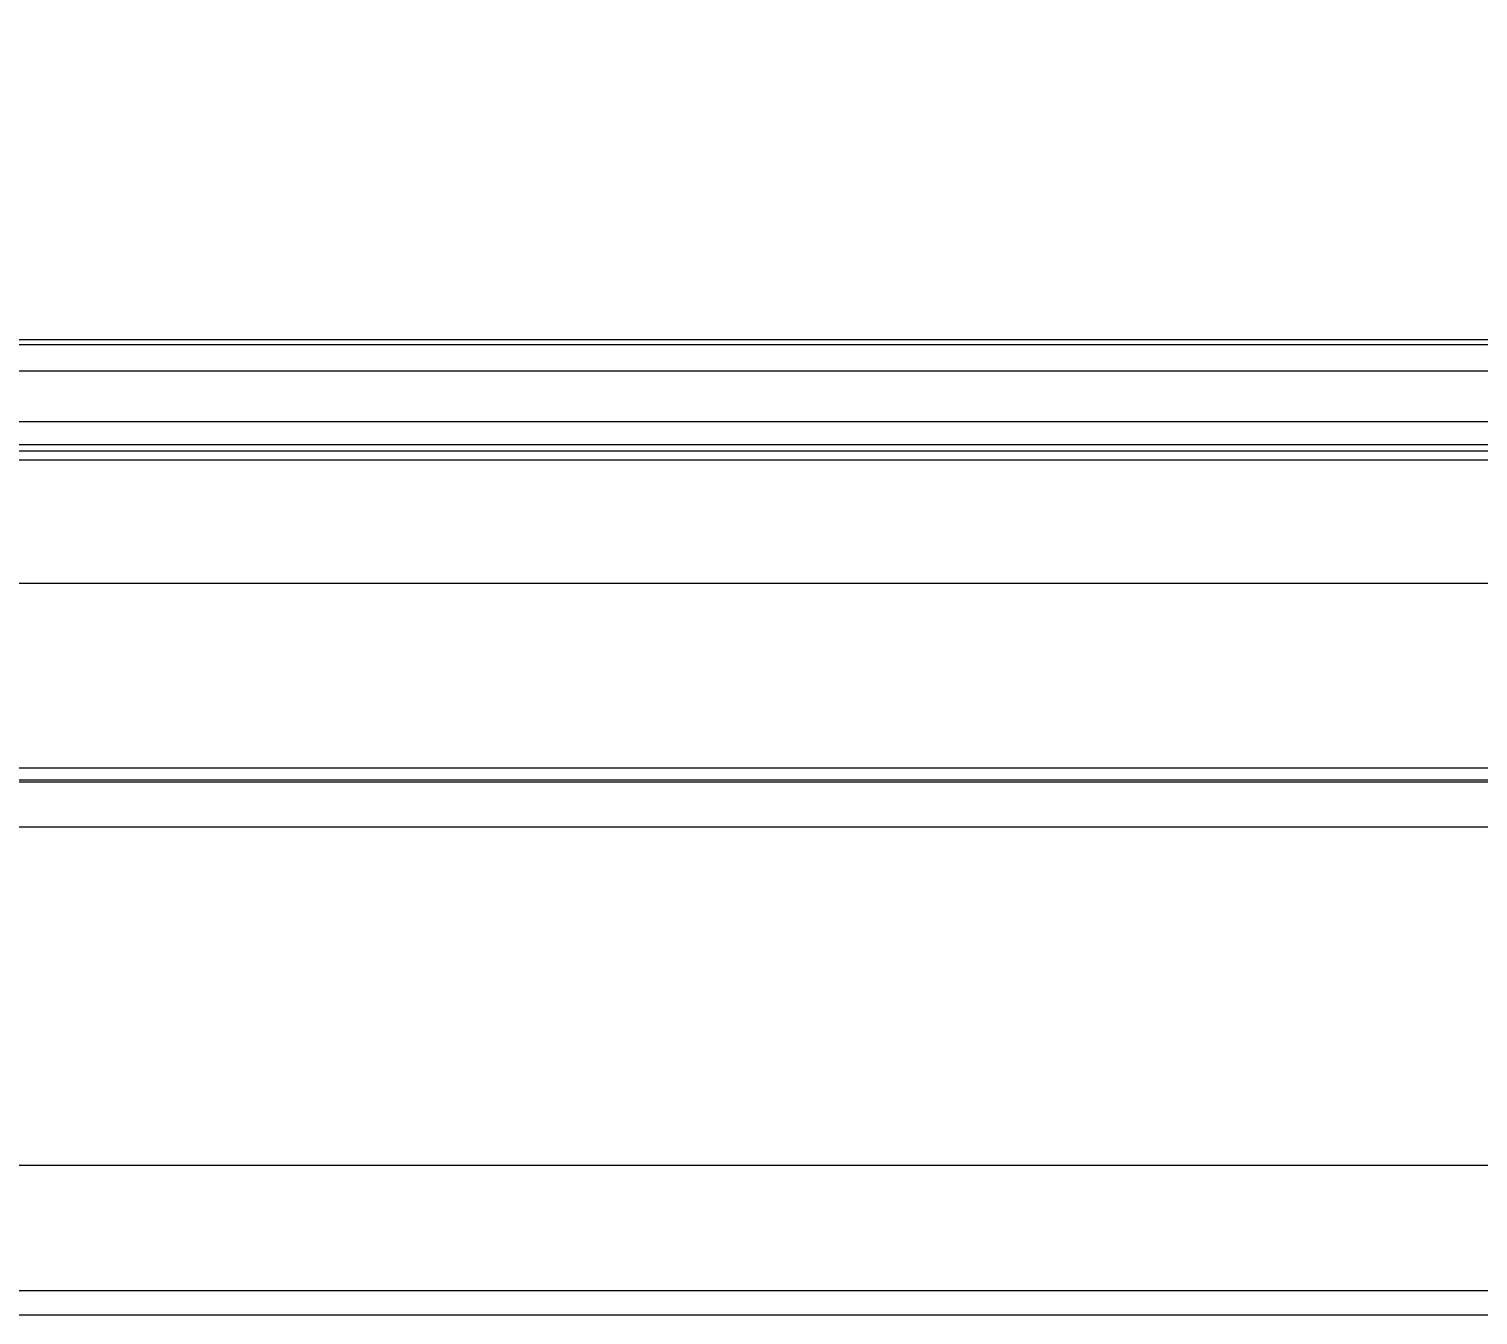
# Model space of a CAD drawing. Header units: metres. Extents: x -101133.8 to -101066.7, y -24899.3 to -24824.7.
# Drawn here: x -101102.3943 to -101102.2843, y -24845.2741 to -24845.1764 of the extents above; entities that cross this region are included whole.
import ezdxf

# ---------------------------------------------------------------- set-up
doc = ezdxf.new("R2010")
doc.units = ezdxf.units.M
doc.header["$LTSCALE"] = 0.2
doc.header["$PDSIZE"] = -5
doc.layers.add('CMT-COTATION DIVERS', color=1, linetype='Continuous')
doc.layers.add('CMT-CVC-MATERIEL', color=30, linetype='Continuous')
doc.styles.get("Standard").update_dxf_attribs({"font": 'arial.ttf'})
doc.dimstyles.get("Standard").update_dxf_attribs({"dimtxt": 0.18, "dimasz": 0.18, "dimexe": 0.18, "dimexo": 0.0625, "dimgap": 0.09, "dimtad": 0, "dimtih": 1, "dimtoh": 1, "dimdec": 4, "dimzin": 0, "dimdsep": 46, "dimtxsty": 'Standard', "dimcen": 0.09, "dimadec": 0, "dimazin": 0, "dimtfac": 1, "dimtdec": 4, "dimtofl": 0, "dimtmove": 0, "dimatfit": 3, "dimfxl": 1, "dimtolj": 1, "dimtzin": 0, "dimarcsym": 0})

# ---------------------------------------------------------------- blocks, each defined once
blk = doc.blocks.new('Cassette 600x600')
at = {"linetype": 'Continuous', "lineweight": 13}
for p, q in [((-19976.97, 551.21), (-19976.97, -35.19)), ((-19973.14, -35.19), (-19973.14, 551.21)), ((-19971.13, 551.21), (-19971.13, -35.19)), ((-19970.73, 551.21), (-19970.73, -35.19)), ((-19979.9, 104.51), (-19979.9, 411.51)), ((-19979.18, 411.51), (-19979.18, 104.51)), ((-19978.72, 411.51), (-19978.72, 104.51)), ((-19989.24, 400.51), (-19989.24, 115.51)), ((-20003.29, 116.51), (-20003.29, 399.51)), ((-20004.19, 121.78), (-20004.19, 394.23)), ((-20044.78, 393.71), (-20044.78, 122.31)), ((-20042.93, 393.71), (-20042.93, 122.31)), ((-20033.43, 393.71), (-20033.43, 122.31)), ((-20007.73, 393.71), (-20007.73, 122.31)), ((-20004.35, 122.31), (-20004.35, 393.71))]:
    blk.add_line(p, q, dxfattribs=at)
blk = doc.blocks.new('COT-45')
at = {"color": 0}
for p, q in [((0, -1), (0, 1)), ((-1, 0), (1, 0))]:
    blk.add_line(p, q, dxfattribs=at)
at = {"color": 0, "const_width": 0.4}
blk.add_lwpolyline([(-0.4419, -0.4419), (0.4419, 0.4419)], dxfattribs=at)
blk = doc.blocks.new('*D137')
at = {"layer": 'CMT-COTATION DIVERS', "color": 0, "lineweight": -2}
for p, q in [((-101102.36198, -24845.00659), (-101101.33268, -24845.00659)), ((-101101.38268, -24845.03159), (-101101.38268, -24845.33665)), ((-101101.35268, -24845.36165), (-101101.33268, -24845.36165))]:
    blk.add_line(p, q, dxfattribs=at)
at = {"layer": 'Defpoints', "color": 0, "lineweight": 15}
for p in [(-101102.39198, -24845.00659), (-101101.38268, -24845.36165), (-101101.38268, -24845.36165)]:
    blk.add_point(p, dxfattribs=at)
at = {"layer": 'CMT-COTATION DIVERS', "color": 0, "lineweight": -2, "xscale": 0.025, "yscale": 0.025, "zscale": 0.025}
for p, rotation in [((-101101.38268, -24845.00659), 90), ((-101101.38268, -24845.36165), 270)]:
    blk.add_blockref('COT-45', p, dxfattribs=dict(at, rotation=rotation))
at = {"layer": 'CMT-COTATION DIVERS', "color": 0, "lineweight": 15, "insert": (-101101.4585, -24845.18412), "char_height": 0.075, "attachment_point": 5, "rotation": 90}
blk.add_mtext('\\A1;36', dxfattribs=at)

msp = doc.modelspace()

# ---------------------------------------------------------------- block references
at = {"layer": 'CMT-CVC-MATERIEL', "xscale": 0.001, "yscale": 0.001, "zscale": 0.001, "rotation": 90}
msp.add_blockref('Cassette 600x600', (-101102.11629, -24825.22928), dxfattribs=at)

# ---------------------------------------------------------------- dimensions: what is measured, and where the dimension line sits
at = {"layer": 'CMT-COTATION DIVERS', "lineweight": 15}
dim = msp.add_linear_dim(base=(-101101.38268, -24845.36165), p1=(-101102.39198, -24845.00659), p2=(-101101.38268, -24845.36165), angle=90, dimstyle='Standard', override={"dimscale": 0.05, "dimtxt": 1.5, "dimasz": 0.5, "dimexe": 1, "dimexo": 0.6, "dimgap": 0.75, "dimtad": 1, "dimtih": 0, "dimtoh": 0, "dimdec": 0, "dimlfac": 100, "dimblk": 'COT-45', "dimcen": 0, "dimadec": 2, "dimazin": 2, "dimtdec": 2, "dimtix": 1, "dimtmove": 1, "dimfrac": 1}, dxfattribs=at)
dim.commit()
dim.dimension.update_dxf_attribs({"geometry": '*D137', "text_midpoint": (-101101.4585, -24845.18412)})

doc.saveas('drawing.dxf')
